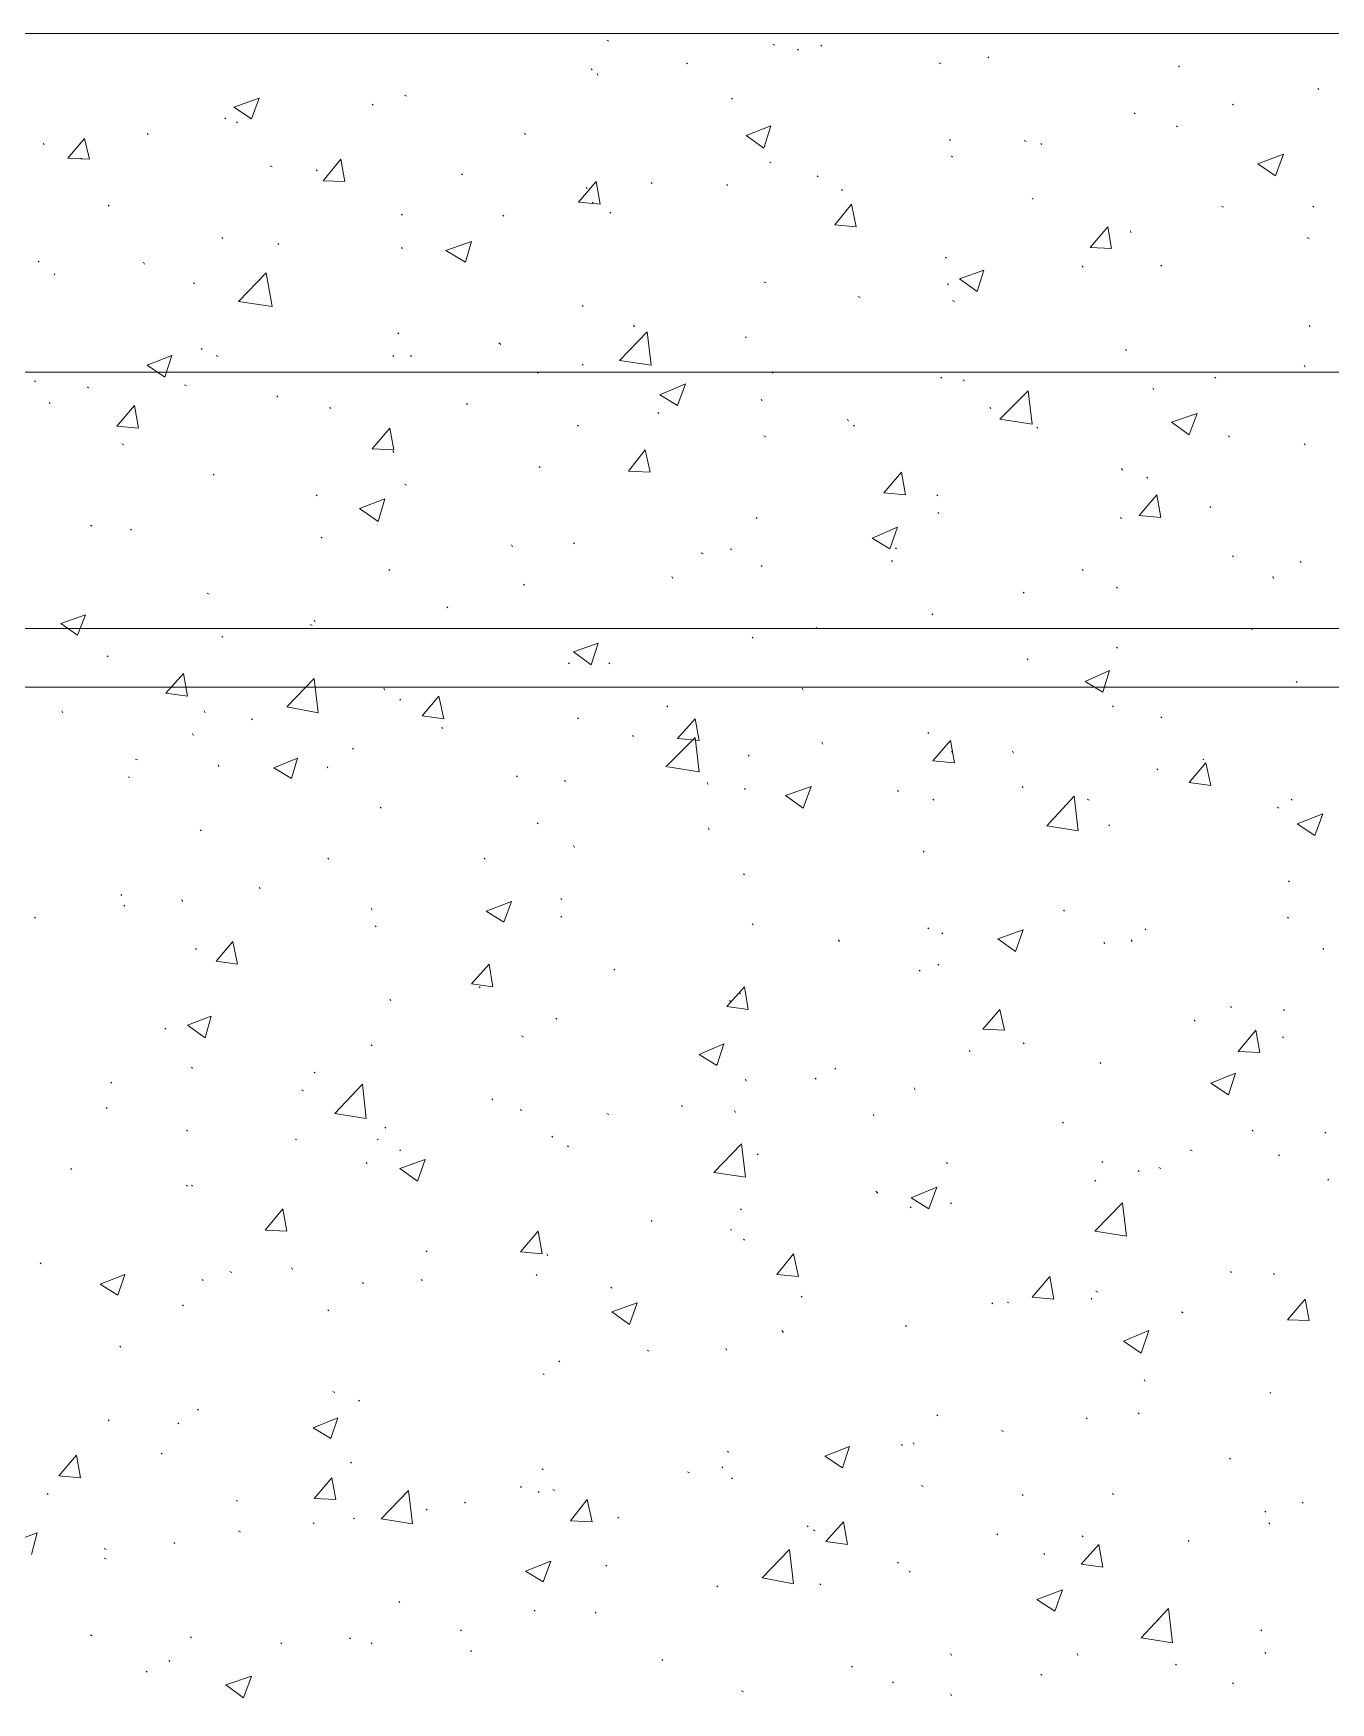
# Model space of a CAD drawing. Header units: millimetres. Extents: x 2928 to 3112, y 1220 to 1280.
# Drawn here: x 2974.982 to 2977.183, y 1259.729 to 1262.562 of the extents above; entities that cross this region are included whole.
import ezdxf

# ---------------------------------------------------------------- set-up
doc = ezdxf.new("R2010")
doc.units = ezdxf.units.MM

msp = doc.modelspace()

# ---------------------------------------------------------------- linework, layer by layer
at = {"color": 253, "linetype": 'Continuous', "lineweight": 5, "true_color": 0x9a9a9a}
for points in [[(2940.97965, 1262.56226), (2981.54689, 1262.56226), (2981.54689, 1240.79028), (2940.97965, 1240.79028)], [(2941.98633, 1261.55224), (2980.53854, 1261.55224), (2980.53854, 1241.8003), (2941.98633, 1241.8003)]]:
    msp.add_lwpolyline(points, close=True, dxfattribs=at)
at = {"color": 92, "linetype": 'Continuous', "lineweight": 13, "true_color": 0x00b800}
for points in [[(2975.95848, 1262.54893), (2975.95515, 1262.55059), (2975.95515, 1262.55059)], [(2976.24015, 1262.54226), (2976.23682, 1262.54393), (2976.23682, 1262.54393)], [(2976.28015, 1262.53393), (2976.27848, 1262.53559), (2976.27848, 1262.53559)], [(2976.32015, 1262.54059), (2976.31848, 1262.54226), (2976.31848, 1262.54226)], [(2975.93015, 1262.50059), (2975.92848, 1262.50226), (2975.92848, 1262.50226)], [(2976.09181, 1262.51059), (2976.09015, 1262.51226), (2976.09015, 1262.51226)], [(2976.52182, 1262.51059), (2976.51849, 1262.51226), (2976.51849, 1262.51226)], [(2976.60349, 1262.52059), (2976.60182, 1262.52226), (2976.60182, 1262.52226)], [(2976.92683, 1262.50559), (2976.92516, 1262.50726), (2976.92516, 1262.50726)], [(2975.94015, 1262.49059), (2975.93848, 1262.49392), (2975.93848, 1262.49392)], [(2977.1635, 1262.46726), (2977.16183, 1262.46892), (2977.16183, 1262.46892)], [(2975.3218, 1262.43726), (2975.36514, 1262.45226), (2975.36514, 1262.45226)], [(2975.3518, 1262.41726), (2975.36514, 1262.45226), (2975.36514, 1262.45226)], [(2975.55847, 1262.44059), (2975.55681, 1262.44226), (2975.55681, 1262.44226)], [(2975.61514, 1262.45559), (2975.61181, 1262.45726), (2975.61181, 1262.45726)], [(2976.16848, 1262.45059), (2976.16682, 1262.45226), (2976.16682, 1262.45226)], [(2977.01849, 1262.44059), (2977.01683, 1262.44226), (2977.01683, 1262.44226)], [(2975.30847, 1262.41726), (2975.3068, 1262.41892), (2975.3068, 1262.41892)], [(2975.3218, 1262.43726), (2975.3518, 1262.41726), (2975.3518, 1262.41726)], [(2975.32847, 1262.41059), (2975.3268, 1262.41226), (2975.3268, 1262.41226)], [(2976.85182, 1262.42559), (2976.85016, 1262.42726), (2976.85016, 1262.42726)], [(2975.04013, 1262.35059), (2975.06847, 1262.38392), (2975.06847, 1262.38392)], [(2975.0768, 1262.34892), (2975.06847, 1262.38392), (2975.06847, 1262.38392)], [(2975.1768, 1262.39059), (2975.17513, 1262.39226), (2975.17513, 1262.39226)], [(2975.81681, 1262.39059), (2975.81514, 1262.39226), (2975.81514, 1262.39226)], [(2976.19182, 1262.38892), (2976.23348, 1262.40559), (2976.23348, 1262.40559)], [(2976.19182, 1262.38892), (2976.22182, 1262.36726), (2976.22182, 1262.36726)], [(2976.22182, 1262.36726), (2976.23348, 1262.40559), (2976.23348, 1262.40559)], [(2976.53849, 1262.38059), (2976.53682, 1262.38226), (2976.53682, 1262.38226)], [(2976.92349, 1262.40392), (2976.92183, 1262.40559), (2976.92183, 1262.40559)], [(2975.00013, 1262.37392), (2974.99847, 1262.37559), (2974.99847, 1262.37559)], [(2976.54182, 1262.35226), (2976.54015, 1262.35392), (2976.54015, 1262.35392)], [(2976.66682, 1262.37892), (2976.66349, 1262.38059), (2976.66349, 1262.38059)], [(2976.69349, 1262.37392), (2976.69182, 1262.37559), (2976.69182, 1262.37559)], [(2977.06016, 1262.34059), (2977.1035, 1262.35726), (2977.1035, 1262.35726)], [(2977.09016, 1262.32059), (2977.1035, 1262.35726), (2977.1035, 1262.35726)], [(2975.04013, 1262.35059), (2975.0768, 1262.34892), (2975.0768, 1262.34892)], [(2975.06347, 1262.34892), (2975.0618, 1262.35059), (2975.0618, 1262.35059)], [(2975.3868, 1262.33559), (2975.38347, 1262.33726), (2975.38347, 1262.33726)], [(2975.46347, 1262.32892), (2975.46181, 1262.33059), (2975.46181, 1262.33059)], [(2975.47347, 1262.31226), (2975.50347, 1262.34892), (2975.50347, 1262.34892)], [(2975.51014, 1262.31059), (2975.50347, 1262.34892), (2975.50347, 1262.34892)], [(2976.23348, 1262.34226), (2976.23182, 1262.34392), (2976.23182, 1262.34392)], [(2977.06016, 1262.34059), (2977.09016, 1262.32059), (2977.09016, 1262.32059)], [(2975.47347, 1262.31226), (2975.51014, 1262.31059), (2975.51014, 1262.31059)], [(2975.71014, 1262.32226), (2975.70848, 1262.32392), (2975.70848, 1262.32392)], [(2975.90681, 1262.27559), (2975.93681, 1262.31059), (2975.93681, 1262.31059)], [(2975.92181, 1262.29892), (2975.92014, 1262.30059), (2975.92014, 1262.30059)], [(2975.94348, 1262.27225), (2975.93681, 1262.31059), (2975.93681, 1262.31059)], [(2976.03181, 1262.30726), (2976.03015, 1262.30892), (2976.03015, 1262.30892)], [(2976.16015, 1262.30392), (2976.15848, 1262.30559), (2976.15848, 1262.30559)], [(2976.31348, 1262.31892), (2976.31182, 1262.32059), (2976.31182, 1262.32059)], [(2976.35515, 1262.29559), (2976.35348, 1262.29726), (2976.35348, 1262.29726)], [(2975.11013, 1262.26892), (2975.10847, 1262.27059), (2975.10847, 1262.27059)], [(2975.90681, 1262.27559), (2975.94348, 1262.27225), (2975.94348, 1262.27225)], [(2975.93181, 1262.27392), (2975.93015, 1262.27559), (2975.93015, 1262.27559)], [(2976.34182, 1262.23725), (2976.37015, 1262.27225), (2976.37015, 1262.27225)], [(2976.37848, 1262.23392), (2976.37015, 1262.27225), (2976.37015, 1262.27225)], [(2976.67849, 1262.28059), (2976.67682, 1262.28225), (2976.67682, 1262.28225)], [(2977.00183, 1262.26725), (2976.99849, 1262.26892), (2976.99849, 1262.26892)], [(2977.15516, 1262.26725), (2977.1535, 1262.26892), (2977.1535, 1262.26892)], [(2975.60847, 1262.25392), (2975.60681, 1262.25559), (2975.60681, 1262.25559)], [(2975.78014, 1262.25225), (2975.77848, 1262.25392), (2975.77848, 1262.25392)], [(2975.96181, 1262.25725), (2975.96015, 1262.25892), (2975.96015, 1262.25892)], [(2975.30347, 1262.21392), (2975.3018, 1262.21559), (2975.3018, 1262.21559)], [(2976.34182, 1262.23725), (2976.37848, 1262.23392), (2976.37848, 1262.23392)], [(2976.77516, 1262.19892), (2976.80516, 1262.23392), (2976.80516, 1262.23392)], [(2976.81182, 1262.19725), (2976.80516, 1262.23392), (2976.80516, 1262.23392)], [(2976.84516, 1262.22392), (2976.84349, 1262.22725), (2976.84349, 1262.22725)], [(2977.14683, 1262.21392), (2977.1435, 1262.21559), (2977.1435, 1262.21559)], [(2975.39847, 1262.20392), (2975.3968, 1262.20559), (2975.3968, 1262.20559)], [(2975.60847, 1262.19725), (2975.60681, 1262.19892), (2975.60681, 1262.19892)], [(2975.68181, 1262.19392), (2975.72514, 1262.20892), (2975.72514, 1262.20892)], [(2975.68181, 1262.19392), (2975.71514, 1262.17392), (2975.71514, 1262.17392)], [(2975.71514, 1262.17392), (2975.72514, 1262.20892), (2975.72514, 1262.20892)], [(2976.77516, 1262.19892), (2976.81182, 1262.19725), (2976.81182, 1262.19725)], [(2974.9918, 1262.17392), (2974.99013, 1262.17559), (2974.99013, 1262.17559)], [(2975.17013, 1262.17059), (2975.16847, 1262.17392), (2975.16847, 1262.17392)], [(2975.33014, 1262.10725), (2975.3768, 1262.15559), (2975.3768, 1262.15559)], [(2975.3868, 1262.09892), (2975.3768, 1262.15559), (2975.3768, 1262.15559)], [(2976.53182, 1262.18059), (2976.53015, 1262.18225), (2976.53015, 1262.18225)], [(2976.55349, 1262.14559), (2976.59515, 1262.16059), (2976.59515, 1262.16059)], [(2976.58349, 1262.12392), (2976.59515, 1262.16059), (2976.59515, 1262.16059)], [(2976.76349, 1262.16559), (2976.76182, 1262.16725), (2976.76182, 1262.16725)], [(2976.89683, 1262.16725), (2976.89516, 1262.16892), (2976.89516, 1262.16892)], [(2975.01847, 1262.15225), (2975.0168, 1262.15392), (2975.0168, 1262.15392)], [(2975.25514, 1262.13725), (2975.25347, 1262.13892), (2975.25347, 1262.13892)], [(2976.22515, 1262.13892), (2976.22182, 1262.14059), (2976.22182, 1262.14059)], [(2976.53515, 1262.13559), (2976.53349, 1262.13725), (2976.53349, 1262.13725)], [(2976.55349, 1262.14559), (2976.58349, 1262.12392), (2976.58349, 1262.12392)], [(2975.33014, 1262.10725), (2975.3868, 1262.09892), (2975.3868, 1262.09892)], [(2975.91514, 1262.09892), (2975.91348, 1262.10059), (2975.91348, 1262.10059)], [(2976.38515, 1262.11392), (2976.38182, 1262.11559), (2976.38182, 1262.11559)], [(2976.54515, 1262.10725), (2976.54182, 1262.10892), (2976.54182, 1262.10892)], [(2975.60181, 1262.05225), (2975.60014, 1262.05392), (2975.60014, 1262.05392)], [(2975.97681, 1262.00725), (2976.02348, 1262.05558), (2976.02348, 1262.05558)], [(2976.00181, 1262.06392), (2976.00015, 1262.06725), (2976.00015, 1262.06725)], [(2976.03015, 1261.99892), (2976.02348, 1262.05558), (2976.02348, 1262.05558)], [(2976.19182, 1262.04558), (2976.19015, 1262.04725), (2976.19015, 1262.04725)], [(2977.1485, 1262.06392), (2977.14683, 1262.06725), (2977.14683, 1262.06725)], [(2975.17513, 1261.99892), (2975.2168, 1262.01558), (2975.2168, 1262.01558)], [(2975.20513, 1261.97892), (2975.2168, 1262.01558), (2975.2168, 1262.01558)], [(2975.26847, 1262.02558), (2975.2668, 1262.02725), (2975.2668, 1262.02725)], [(2975.29514, 1262.01392), (2975.2918, 1262.01558), (2975.2918, 1262.01558)], [(2975.59347, 1262.01392), (2975.59181, 1262.01558), (2975.59181, 1262.01558)], [(2975.62347, 1262.01392), (2975.62181, 1262.01558), (2975.62181, 1262.01558)], [(2975.77514, 1262.03392), (2975.77181, 1262.03725), (2975.77181, 1262.03725)], [(2976.83682, 1262.02392), (2976.83516, 1262.02558), (2976.83516, 1262.02558)], [(2975.17513, 1261.99892), (2975.20513, 1261.97892), (2975.20513, 1261.97892)], [(2975.83848, 1261.98558), (2975.83681, 1261.98725), (2975.83681, 1261.98725)], [(2975.91514, 1261.99892), (2975.91348, 1262.00058), (2975.91348, 1262.00058)], [(2975.97681, 1262.00725), (2976.03015, 1261.99892), (2976.03015, 1261.99892)], [(2976.23682, 1261.98558), (2976.23515, 1261.98725), (2976.23515, 1261.98725)], [(2977.14016, 1261.99558), (2977.1385, 1261.99892), (2977.1385, 1261.99892)], [(2974.98513, 1261.97058), (2974.98346, 1261.97225), (2974.98346, 1261.97225)], [(2975.07513, 1261.96058), (2975.07347, 1261.96225), (2975.07347, 1261.96225)], [(2975.2418, 1261.96392), (2975.23847, 1261.96558), (2975.23847, 1261.96558)], [(2976.04515, 1261.94892), (2976.08848, 1261.96725), (2976.08848, 1261.96725)], [(2976.07515, 1261.93058), (2976.08848, 1261.96725), (2976.08848, 1261.96725)], [(2976.52349, 1261.97725), (2976.52182, 1261.97892), (2976.52182, 1261.97892)], [(2976.56182, 1261.97225), (2976.56015, 1261.97392), (2976.56015, 1261.97392)], [(2976.88349, 1261.95725), (2976.88183, 1261.96058), (2976.88183, 1261.96058)], [(2976.98849, 1261.97725), (2976.98683, 1261.97892), (2976.98683, 1261.97892)], [(2975.01013, 1261.93392), (2975.00847, 1261.93558), (2975.00847, 1261.93558)], [(2975.12347, 1261.89558), (2975.15347, 1261.93058), (2975.15347, 1261.93058)], [(2975.16013, 1261.89225), (2975.15347, 1261.93058), (2975.15347, 1261.93058)], [(2975.3968, 1261.94558), (2975.39514, 1261.94725), (2975.39514, 1261.94725)], [(2975.71848, 1261.93225), (2975.71681, 1261.93392), (2975.71681, 1261.93392)], [(2976.04515, 1261.94892), (2976.07515, 1261.93058), (2976.07515, 1261.93058)], [(2976.21848, 1261.93892), (2976.21682, 1261.94058), (2976.21682, 1261.94058)], [(2976.62182, 1261.90725), (2976.67016, 1261.95558), (2976.67016, 1261.95558)], [(2976.67682, 1261.89892), (2976.67016, 1261.95558), (2976.67016, 1261.95558)], [(2975.48681, 1261.92558), (2975.48514, 1261.92725), (2975.48514, 1261.92725)], [(2976.04348, 1261.91725), (2976.04181, 1261.91892), (2976.04181, 1261.91892)], [(2976.36515, 1261.90392), (2976.36348, 1261.90725), (2976.36348, 1261.90725)], [(2976.60682, 1261.92558), (2976.60515, 1261.92725), (2976.60515, 1261.92725)], [(2976.62182, 1261.90725), (2976.67682, 1261.89892), (2976.67682, 1261.89892)], [(2976.91349, 1261.90225), (2976.95683, 1261.91725), (2976.95683, 1261.91725)], [(2976.91349, 1261.90225), (2976.94349, 1261.88058), (2976.94349, 1261.88058)], [(2976.94349, 1261.88058), (2976.95683, 1261.91725), (2976.95683, 1261.91725)], [(2975.12347, 1261.89558), (2975.16013, 1261.89225), (2975.16013, 1261.89225)], [(2975.55681, 1261.85725), (2975.58681, 1261.89225), (2975.58681, 1261.89225)], [(2975.59347, 1261.85558), (2975.58681, 1261.89225), (2975.58681, 1261.89225)], [(2975.90681, 1261.89558), (2975.90514, 1261.89725), (2975.90514, 1261.89725)], [(2976.22515, 1261.87725), (2976.22182, 1261.87892), (2976.22182, 1261.87892)], [(2976.37515, 1261.89558), (2976.37348, 1261.89725), (2976.37348, 1261.89725)], [(2976.68682, 1261.89225), (2976.68516, 1261.89392), (2976.68516, 1261.89392)], [(2977.01183, 1261.87725), (2977.01016, 1261.87892), (2977.01016, 1261.87892)], [(2975.13513, 1261.86392), (2975.1318, 1261.86558), (2975.1318, 1261.86558)], [(2975.55681, 1261.85725), (2975.59347, 1261.85558), (2975.59347, 1261.85558)], [(2975.59347, 1261.85058), (2975.59181, 1261.85392), (2975.59181, 1261.85392)], [(2975.99181, 1261.81891), (2976.02015, 1261.85558), (2976.02015, 1261.85558)], [(2976.02848, 1261.81725), (2976.02015, 1261.85558), (2976.02015, 1261.85558)], [(2977.14016, 1261.86392), (2977.1385, 1261.86558), (2977.1385, 1261.86558)], [(2975.84181, 1261.82558), (2975.84014, 1261.82725), (2975.84014, 1261.82725)], [(2975.99181, 1261.81891), (2976.02848, 1261.81725), (2976.02848, 1261.81725)], [(2976.42515, 1261.78225), (2976.45515, 1261.81725), (2976.45515, 1261.81725)], [(2976.46182, 1261.77891), (2976.45515, 1261.81725), (2976.45515, 1261.81725)], [(2976.83016, 1261.82058), (2976.82849, 1261.82391), (2976.82849, 1261.82391)], [(2975.28847, 1261.81225), (2975.2868, 1261.81391), (2975.2868, 1261.81391)], [(2975.61514, 1261.79558), (2975.61181, 1261.79725), (2975.61181, 1261.79725)], [(2976.87349, 1261.80725), (2976.87183, 1261.80891), (2976.87183, 1261.80891)], [(2975.46347, 1261.77725), (2975.46181, 1261.77891), (2975.46181, 1261.77891)], [(2975.53514, 1261.75558), (2975.57847, 1261.77225), (2975.57847, 1261.77225)], [(2975.56681, 1261.73391), (2975.57847, 1261.77225), (2975.57847, 1261.77225)], [(2976.42515, 1261.78225), (2976.46182, 1261.77891), (2976.46182, 1261.77891)], [(2976.51682, 1261.77725), (2976.51515, 1261.77891), (2976.51515, 1261.77891)], [(2976.85849, 1261.74391), (2976.88849, 1261.77891), (2976.88849, 1261.77891)], [(2976.89516, 1261.74058), (2976.88849, 1261.77891), (2976.88849, 1261.77891)], [(2976.98016, 1261.75725), (2976.97849, 1261.75891), (2976.97849, 1261.75891)], [(2975.53514, 1261.75558), (2975.56681, 1261.73391), (2975.56681, 1261.73391)], [(2976.21015, 1261.73891), (2976.20848, 1261.74058), (2976.20848, 1261.74058)], [(2976.51849, 1261.74725), (2976.51682, 1261.74891), (2976.51682, 1261.74891)], [(2976.82849, 1261.73891), (2976.82682, 1261.74058), (2976.82682, 1261.74058)], [(2976.85849, 1261.74391), (2976.89516, 1261.74058), (2976.89516, 1261.74058)], [(2975.0818, 1261.72558), (2975.07847, 1261.72725), (2975.07847, 1261.72725)], [(2975.14847, 1261.71891), (2975.1468, 1261.72058), (2975.1468, 1261.72058)], [(2975.47181, 1261.70558), (2975.47014, 1261.70725), (2975.47014, 1261.70725)], [(2976.40515, 1261.70558), (2976.44849, 1261.72391), (2976.44849, 1261.72391)], [(2976.40515, 1261.70558), (2976.43515, 1261.68725), (2976.43515, 1261.68725)], [(2976.43515, 1261.68725), (2976.44849, 1261.72391), (2976.44849, 1261.72391)], [(2975.79514, 1261.69058), (2975.79348, 1261.69391), (2975.79348, 1261.69391)], [(2975.90014, 1261.69558), (2975.89848, 1261.69725), (2975.89848, 1261.69725)], [(2976.11848, 1261.67891), (2976.11515, 1261.68058), (2976.11515, 1261.68058)], [(2976.16682, 1261.68558), (2976.16515, 1261.68725), (2976.16515, 1261.68725)], [(2976.44682, 1261.68725), (2976.44515, 1261.68891), (2976.44515, 1261.68891)], [(2977.01849, 1261.67391), (2977.01683, 1261.67558), (2977.01683, 1261.67558)], [(2975.58681, 1261.65058), (2975.58514, 1261.65225), (2975.58514, 1261.65225)], [(2976.21848, 1261.65725), (2976.21682, 1261.65891), (2976.21682, 1261.65891)], [(2976.44015, 1261.66558), (2976.43849, 1261.66725), (2976.43849, 1261.66725)], [(2976.76349, 1261.65058), (2976.76182, 1261.65225), (2976.76182, 1261.65225)], [(2977.1335, 1261.66391), (2977.13183, 1261.66558), (2977.13183, 1261.66558)], [(2975.81514, 1261.62558), (2975.81348, 1261.62725), (2975.81348, 1261.62725)], [(2976.06681, 1261.63725), (2976.06515, 1261.64058), (2976.06515, 1261.64058)], [(2976.82182, 1261.62058), (2976.82016, 1261.62225), (2976.82016, 1261.62225)], [(2977.08683, 1261.63725), (2977.08516, 1261.64058), (2977.08516, 1261.64058)], [(2975.28014, 1261.61058), (2975.2768, 1261.61225), (2975.2768, 1261.61225)], [(2975.68514, 1261.58724), (2975.68347, 1261.58891), (2975.68347, 1261.58891)], [(2976.66349, 1261.61225), (2976.66182, 1261.61391), (2976.66182, 1261.61391)], [(2975.02847, 1261.56058), (2975.07013, 1261.57558), (2975.07013, 1261.57558)], [(2975.02847, 1261.56058), (2975.0568, 1261.54058), (2975.0568, 1261.54058)], [(2975.0568, 1261.54058), (2975.07013, 1261.57558), (2975.07013, 1261.57558)], [(2975.46014, 1261.56391), (2975.45847, 1261.56558), (2975.45847, 1261.56558)], [(2976.50849, 1261.57558), (2976.50682, 1261.57724), (2976.50682, 1261.57724)], [(2975.30347, 1261.53724), (2975.3018, 1261.53891), (2975.3018, 1261.53891)], [(2975.45514, 1261.55724), (2975.4518, 1261.55891), (2975.4518, 1261.55891)], [(2976.20348, 1261.53558), (2976.20182, 1261.53724), (2976.20182, 1261.53724)], [(2976.31182, 1261.55224), (2976.31015, 1261.55391), (2976.31015, 1261.55391)], [(2977.05016, 1261.55058), (2977.04849, 1261.55224), (2977.04849, 1261.55224)], [(2975.10847, 1261.50391), (2975.1068, 1261.50558), (2975.1068, 1261.50558)], [(2975.89848, 1261.51224), (2975.94015, 1261.52724), (2975.94015, 1261.52724)], [(2975.89848, 1261.51224), (2975.92848, 1261.49058), (2975.92848, 1261.49058)], [(2975.92848, 1261.49058), (2975.94015, 1261.52724), (2975.94015, 1261.52724)], [(2976.82182, 1261.51891), (2976.82016, 1261.52058), (2976.82016, 1261.52058)], [(2975.2068, 1261.44224), (2975.2368, 1261.47558), (2975.2368, 1261.47558)], [(2975.24347, 1261.43724), (2975.2368, 1261.47558), (2975.2368, 1261.47558)], [(2975.89181, 1261.49224), (2975.89014, 1261.49391), (2975.89014, 1261.49391)], [(2975.96015, 1261.49224), (2975.95848, 1261.49391), (2975.95848, 1261.49391)], [(2976.67016, 1261.49891), (2976.66849, 1261.50058), (2976.66849, 1261.50058)], [(2976.76682, 1261.46224), (2976.80849, 1261.48058), (2976.80849, 1261.48058)], [(2976.79682, 1261.44391), (2976.80849, 1261.48058), (2976.80849, 1261.48058)], [(2975.4118, 1261.41891), (2975.45847, 1261.46724), (2975.45847, 1261.46724)], [(2975.46514, 1261.40891), (2975.45847, 1261.46724), (2975.45847, 1261.46724)], [(2975.57847, 1261.44724), (2975.57681, 1261.45058), (2975.57681, 1261.45058)], [(2976.28848, 1261.44724), (2976.28682, 1261.45058), (2976.28682, 1261.45058)], [(2976.76682, 1261.46224), (2976.79682, 1261.44391), (2976.79682, 1261.44391)], [(2977.12683, 1261.46058), (2977.12516, 1261.46224), (2977.12516, 1261.46224)], [(2975.2068, 1261.44224), (2975.24347, 1261.43724), (2975.24347, 1261.43724)], [(2975.4118, 1261.41891), (2975.46514, 1261.40891), (2975.46514, 1261.40891)], [(2975.60514, 1261.43058), (2975.60347, 1261.43224), (2975.60347, 1261.43224)], [(2975.64181, 1261.40391), (2975.67014, 1261.43724), (2975.67014, 1261.43724)], [(2975.67847, 1261.39891), (2975.67014, 1261.43724), (2975.67014, 1261.43724)], [(2976.05848, 1261.41891), (2976.05681, 1261.42058), (2976.05681, 1261.42058)], [(2976.81516, 1261.41891), (2976.81349, 1261.42058), (2976.81349, 1261.42058)], [(2975.0318, 1261.40891), (2975.03013, 1261.41224), (2975.03013, 1261.41224)], [(2975.27347, 1261.40891), (2975.2718, 1261.41224), (2975.2718, 1261.41224)], [(2975.35347, 1261.39724), (2975.3518, 1261.39891), (2975.3518, 1261.39891)], [(2975.64181, 1261.40391), (2975.67847, 1261.39891), (2975.67847, 1261.39891)], [(2975.90681, 1261.39891), (2975.90514, 1261.40058), (2975.90514, 1261.40058)], [(2976.07515, 1261.36558), (2976.10515, 1261.39891), (2976.10515, 1261.39891)], [(2976.11181, 1261.36224), (2976.10515, 1261.39891), (2976.10515, 1261.39891)], [(2976.89683, 1261.40058), (2976.89516, 1261.40224), (2976.89516, 1261.40224)], [(2975.25347, 1261.37058), (2975.2518, 1261.37391), (2975.2518, 1261.37391)], [(2975.67681, 1261.38224), (2975.67514, 1261.38391), (2975.67514, 1261.38391)], [(2976.00015, 1261.36891), (2975.99848, 1261.37058), (2975.99848, 1261.37058)], [(2976.05515, 1261.31724), (2976.10515, 1261.36724), (2976.10515, 1261.36724)], [(2976.07515, 1261.36558), (2976.11181, 1261.36224), (2976.11181, 1261.36224)], [(2976.11181, 1261.30891), (2976.10515, 1261.36724), (2976.10515, 1261.36724)], [(2976.50182, 1261.37391), (2976.50015, 1261.37558), (2976.50015, 1261.37558)], [(2976.50849, 1261.32724), (2976.53849, 1261.36224), (2976.53849, 1261.36224)], [(2976.54515, 1261.32391), (2976.53849, 1261.36224), (2976.53849, 1261.36224)], [(2975.52514, 1261.34724), (2975.52347, 1261.34891), (2975.52347, 1261.34891)], [(2976.19682, 1261.33557), (2976.19515, 1261.33724), (2976.19515, 1261.33724)], [(2976.32182, 1261.35557), (2976.32015, 1261.35891), (2976.32015, 1261.35891)], [(2976.54182, 1261.34057), (2976.54015, 1261.34391), (2976.54015, 1261.34391)], [(2976.64516, 1261.34057), (2976.64349, 1261.34391), (2976.64349, 1261.34391)], [(2975.15847, 1261.32891), (2975.15513, 1261.33057), (2975.15513, 1261.33057)], [(2975.2968, 1261.31724), (2975.29514, 1261.32057), (2975.29514, 1261.32057)], [(2975.39014, 1261.31557), (2975.43014, 1261.33224), (2975.43014, 1261.33224)], [(2975.39014, 1261.31557), (2975.42014, 1261.29724), (2975.42014, 1261.29724)], [(2975.42014, 1261.29724), (2975.43014, 1261.33224), (2975.43014, 1261.33224)], [(2975.48181, 1261.31557), (2975.48014, 1261.31724), (2975.48014, 1261.31724)], [(2976.05848, 1261.31724), (2976.11181, 1261.30891), (2976.11181, 1261.30891)], [(2976.50849, 1261.32724), (2976.54515, 1261.32391), (2976.54515, 1261.32391)], [(2976.89016, 1261.31224), (2976.88849, 1261.31391), (2976.88849, 1261.31391)], [(2976.94349, 1261.29057), (2976.97183, 1261.32391), (2976.97183, 1261.32391)], [(2976.96849, 1261.32891), (2976.96683, 1261.33057), (2976.96683, 1261.33057)], [(2976.98016, 1261.28557), (2976.97183, 1261.32391), (2976.97183, 1261.32391)], [(2975.14513, 1261.29891), (2975.14347, 1261.30057), (2975.14347, 1261.30057)], [(2975.80348, 1261.30057), (2975.80181, 1261.30224), (2975.80181, 1261.30224)], [(2975.88514, 1261.29224), (2975.88348, 1261.29391), (2975.88348, 1261.29391)], [(2976.12681, 1261.28724), (2976.12515, 1261.29057), (2976.12515, 1261.29057)], [(2976.19015, 1261.27891), (2976.18848, 1261.28057), (2976.18848, 1261.28057)], [(2976.25848, 1261.26891), (2976.30182, 1261.28391), (2976.30182, 1261.28391)], [(2976.28848, 1261.24724), (2976.30182, 1261.28391), (2976.30182, 1261.28391)], [(2976.45015, 1261.27557), (2976.44849, 1261.27724), (2976.44849, 1261.27724)], [(2976.66182, 1261.28224), (2976.66016, 1261.28391), (2976.66016, 1261.28391)], [(2976.94349, 1261.29057), (2976.98016, 1261.28557), (2976.98016, 1261.28557)], [(2975.57181, 1261.24724), (2975.57014, 1261.24891), (2975.57014, 1261.24891)], [(2976.25848, 1261.26891), (2976.28848, 1261.24724), (2976.28848, 1261.24724)], [(2976.51015, 1261.26057), (2976.50849, 1261.26224), (2976.50849, 1261.26224)], [(2976.70182, 1261.21724), (2976.74849, 1261.26724), (2976.74849, 1261.26724)], [(2976.75516, 1261.20891), (2976.74849, 1261.26724), (2976.74849, 1261.26724)], [(2976.77349, 1261.26057), (2976.77016, 1261.26224), (2976.77016, 1261.26224)], [(2977.09516, 1261.24724), (2977.09349, 1261.24891), (2977.09349, 1261.24891)], [(2977.1185, 1261.26057), (2977.11683, 1261.26224), (2977.11683, 1261.26224)], [(2975.83848, 1261.22057), (2975.83681, 1261.22224), (2975.83681, 1261.22224)], [(2977.12683, 1261.22057), (2977.17016, 1261.23724), (2977.17016, 1261.23724)], [(2977.12683, 1261.22057), (2977.15683, 1261.20057), (2977.15683, 1261.20057)], [(2977.15683, 1261.20057), (2977.17016, 1261.23724), (2977.17016, 1261.23724)], [(2975.2668, 1261.20891), (2975.26514, 1261.21057), (2975.26514, 1261.21057)], [(2976.12848, 1261.21057), (2976.12681, 1261.21391), (2976.12681, 1261.21391)], [(2976.70182, 1261.21724), (2976.75516, 1261.20891), (2976.75516, 1261.20891)], [(2976.80849, 1261.21724), (2976.80682, 1261.21891), (2976.80682, 1261.21891)], [(2975.90014, 1261.18057), (2975.89848, 1261.18391), (2975.89848, 1261.18391)], [(2976.49349, 1261.17224), (2976.49182, 1261.17391), (2976.49182, 1261.17391)], [(2975.48347, 1261.16057), (2975.48181, 1261.16224), (2975.48181, 1261.16224)], [(2975.74848, 1261.16057), (2975.74681, 1261.16224), (2975.74681, 1261.16224)], [(2976.18848, 1261.13391), (2976.18682, 1261.13557), (2976.18682, 1261.13557)], [(2975.3668, 1261.11057), (2975.36514, 1261.11224), (2975.36514, 1261.11224)], [(2977.1135, 1261.12224), (2977.11183, 1261.1239), (2977.11183, 1261.1239)], [(2975.1318, 1261.0989), (2975.13013, 1261.10057), (2975.13013, 1261.10057)], [(2975.1368, 1261.08057), (2975.13513, 1261.08224), (2975.13513, 1261.08224)], [(2975.23514, 1261.0889), (2975.23347, 1261.09224), (2975.23347, 1261.09224)], [(2975.75014, 1261.07224), (2975.79348, 1261.0889), (2975.79348, 1261.0889)], [(2975.78014, 1261.0539), (2975.79348, 1261.0889), (2975.79348, 1261.0889)], [(2975.87848, 1261.09224), (2975.87681, 1261.0939), (2975.87681, 1261.0939)], [(2974.98513, 1261.06057), (2974.98346, 1261.06224), (2974.98346, 1261.06224)], [(2975.55681, 1261.0739), (2975.55514, 1261.07724), (2975.55514, 1261.07724)], [(2975.75014, 1261.07224), (2975.78014, 1261.0539), (2975.78014, 1261.0539)], [(2975.87848, 1261.06224), (2975.87681, 1261.0639), (2975.87681, 1261.0639)], [(2976.20348, 1261.0489), (2976.20182, 1261.05057), (2976.20182, 1261.05057)], [(2976.73182, 1261.07224), (2976.73016, 1261.0739), (2976.73016, 1261.0739)], [(2977.11183, 1261.06057), (2977.11016, 1261.06224), (2977.11016, 1261.06224)], [(2975.56347, 1261.04557), (2975.56181, 1261.04724), (2975.56181, 1261.04724)], [(2976.35015, 1261.02057), (2976.34848, 1261.0239), (2976.34848, 1261.0239)], [(2976.50182, 1261.04224), (2976.50015, 1261.0439), (2976.50015, 1261.0439)], [(2976.52515, 1261.0339), (2976.52349, 1261.03557), (2976.52349, 1261.03557)], [(2976.61849, 1261.02557), (2976.66182, 1261.04057), (2976.66182, 1261.04057)], [(2976.61849, 1261.02557), (2976.64849, 1261.0039), (2976.64849, 1261.0039)], [(2976.64849, 1261.0039), (2976.66182, 1261.04057), (2976.66182, 1261.04057)], [(2976.84682, 1261.02057), (2976.84516, 1261.0239), (2976.84516, 1261.0239)], [(2976.87016, 1261.04057), (2976.86849, 1261.04224), (2976.86849, 1261.04224)], [(2975.25847, 1261.00724), (2975.2568, 1261.0089), (2975.2568, 1261.0089)], [(2975.2918, 1260.98724), (2975.32014, 1261.02057), (2975.32014, 1261.02057)], [(2975.32847, 1260.98224), (2975.32014, 1261.02057), (2975.32014, 1261.02057)], [(2976.80016, 1261.01724), (2976.79849, 1261.0189), (2976.79849, 1261.0189)], [(2977.17183, 1261.00724), (2977.17016, 1261.0089), (2977.17016, 1261.0089)], [(2975.2918, 1260.98724), (2975.32847, 1260.98224), (2975.32847, 1260.98224)], [(2975.72514, 1260.9489), (2975.75514, 1260.98224), (2975.75514, 1260.98224)], [(2975.76181, 1260.9439), (2975.75514, 1260.98224), (2975.75514, 1260.98224)], [(2975.96848, 1260.97224), (2975.96681, 1260.9739), (2975.96681, 1260.9739)], [(2976.48682, 1260.97057), (2976.48515, 1260.97224), (2976.48515, 1260.97224)], [(2976.51849, 1260.98057), (2976.51682, 1260.98224), (2976.51682, 1260.98224)], [(2975.72514, 1260.9489), (2975.76181, 1260.9439), (2975.76181, 1260.9439)], [(2975.74014, 1260.94224), (2975.73848, 1260.9439), (2975.73848, 1260.9439)], [(2976.15848, 1260.91057), (2976.18848, 1260.9439), (2976.18848, 1260.9439)], [(2976.19515, 1260.90557), (2976.18848, 1260.9439), (2976.18848, 1260.9439)], [(2975.58847, 1260.92057), (2975.58681, 1260.92224), (2975.58681, 1260.92224)], [(2976.15848, 1260.91057), (2976.19515, 1260.90557), (2976.19515, 1260.90557)], [(2976.16515, 1260.9189), (2976.16348, 1260.92057), (2976.16348, 1260.92057)], [(2976.18182, 1260.93224), (2976.18015, 1260.9339), (2976.18015, 1260.9339)], [(2977.01516, 1260.9089), (2977.01349, 1260.91057), (2977.01349, 1260.91057)], [(2975.24347, 1260.8789), (2975.28347, 1260.8939), (2975.28347, 1260.8939)], [(2975.27347, 1260.85723), (2975.28347, 1260.8939), (2975.28347, 1260.8939)], [(2975.87014, 1260.8889), (2975.86848, 1260.89057), (2975.86848, 1260.89057)], [(2976.59349, 1260.87223), (2976.62182, 1260.90557), (2976.62182, 1260.90557)], [(2976.63016, 1260.87057), (2976.62182, 1260.90557), (2976.62182, 1260.90557)], [(2976.95349, 1260.88557), (2976.95183, 1260.88723), (2976.95183, 1260.88723)], [(2977.10516, 1260.9039), (2977.1035, 1260.90557), (2977.1035, 1260.90557)], [(2975.2068, 1260.87223), (2975.20513, 1260.8739), (2975.20513, 1260.8739)], [(2975.24347, 1260.8789), (2975.27347, 1260.85723), (2975.27347, 1260.85723)], [(2975.81348, 1260.8589), (2975.81014, 1260.86057), (2975.81014, 1260.86057)], [(2976.59349, 1260.87223), (2976.63016, 1260.87057), (2976.63016, 1260.87057)], [(2977.02683, 1260.8339), (2977.05683, 1260.87057), (2977.05683, 1260.87057)], [(2977.06349, 1260.83223), (2977.05683, 1260.87057), (2977.05683, 1260.87057)], [(2977.1035, 1260.85723), (2977.10183, 1260.8589), (2977.10183, 1260.8589)], [(2975.55681, 1260.8439), (2975.55514, 1260.84557), (2975.55514, 1260.84557)], [(2976.11181, 1260.8289), (2976.15348, 1260.84723), (2976.15348, 1260.84723)], [(2976.11181, 1260.8289), (2976.14181, 1260.81057), (2976.14181, 1260.81057)], [(2976.14181, 1260.81057), (2976.15348, 1260.84723), (2976.15348, 1260.84723)], [(2976.57182, 1260.8339), (2976.57015, 1260.83557), (2976.57015, 1260.83557)], [(2976.66349, 1260.84723), (2976.66182, 1260.8489), (2976.66182, 1260.8489)], [(2977.02683, 1260.8339), (2977.06349, 1260.83223), (2977.06349, 1260.83223)], [(2975.2518, 1260.80557), (2975.25014, 1260.80723), (2975.25014, 1260.80723)], [(2975.46014, 1260.79723), (2975.45847, 1260.7989), (2975.45847, 1260.7989)], [(2976.34348, 1260.8039), (2976.34182, 1260.80557), (2976.34182, 1260.80557)], [(2976.79349, 1260.8139), (2976.79182, 1260.81557), (2976.79182, 1260.81557)], [(2976.98016, 1260.78057), (2977.02183, 1260.79723), (2977.02183, 1260.79723)], [(2977.01016, 1260.76057), (2977.02183, 1260.79723), (2977.02183, 1260.79723)], [(2975.11513, 1260.78057), (2975.11347, 1260.78223), (2975.11347, 1260.78223)], [(2975.44014, 1260.76723), (2975.4368, 1260.7689), (2975.4368, 1260.7689)], [(2975.49347, 1260.7289), (2975.54014, 1260.7789), (2975.54014, 1260.7789)], [(2975.54681, 1260.72057), (2975.54014, 1260.7789), (2975.54014, 1260.7789)], [(2976.19182, 1260.7839), (2976.19015, 1260.78723), (2976.19015, 1260.78723)], [(2976.31015, 1260.78723), (2976.30848, 1260.7889), (2976.30848, 1260.7889)], [(2976.47849, 1260.7689), (2976.47682, 1260.77223), (2976.47682, 1260.77223)], [(2976.98016, 1260.78057), (2977.01016, 1260.76057), (2977.01016, 1260.76057)], [(2975.1068, 1260.73723), (2975.10513, 1260.7389), (2975.10513, 1260.7389)], [(2975.76181, 1260.75223), (2975.76014, 1260.7539), (2975.76014, 1260.7539)], [(2976.08348, 1260.74057), (2976.08181, 1260.74223), (2976.08181, 1260.74223)], [(2975.49347, 1260.7289), (2975.54681, 1260.72057), (2975.54681, 1260.72057)], [(2975.81014, 1260.7339), (2975.80848, 1260.73557), (2975.80848, 1260.73557)], [(2975.95848, 1260.72723), (2975.95515, 1260.7289), (2975.95515, 1260.7289)], [(2976.17348, 1260.73057), (2976.17182, 1260.7339), (2976.17182, 1260.7339)], [(2976.40849, 1260.72557), (2976.40682, 1260.72723), (2976.40682, 1260.72723)], [(2976.73016, 1260.71223), (2976.72849, 1260.7139), (2976.72849, 1260.7139)], [(2975.24347, 1260.6989), (2975.2418, 1260.70057), (2975.2418, 1260.70057)], [(2975.42847, 1260.6839), (2975.4268, 1260.68557), (2975.4268, 1260.68557)], [(2975.56681, 1260.6839), (2975.56514, 1260.68557), (2975.56514, 1260.68557)], [(2975.58014, 1260.7039), (2975.57847, 1260.70557), (2975.57847, 1260.70557)], [(2975.86348, 1260.6889), (2975.86181, 1260.69057), (2975.86181, 1260.69057)], [(2977.05183, 1260.6989), (2977.05016, 1260.70057), (2977.05016, 1260.70057)], [(2977.17516, 1260.69557), (2977.1735, 1260.69723), (2977.1735, 1260.69723)], [(2975.60514, 1260.66557), (2975.60347, 1260.66723), (2975.60347, 1260.66723)], [(2975.89014, 1260.67223), (2975.88848, 1260.6739), (2975.88848, 1260.6739)], [(2976.13681, 1260.6289), (2976.18348, 1260.67723), (2976.18348, 1260.67723)], [(2976.19015, 1260.62056), (2976.18348, 1260.67723), (2976.18348, 1260.67723)], [(2976.21182, 1260.6589), (2976.21015, 1260.66056), (2976.21015, 1260.66056)], [(2976.94849, 1260.66557), (2976.94516, 1260.66723), (2976.94516, 1260.66723)], [(2977.09683, 1260.65723), (2977.09516, 1260.6589), (2977.09516, 1260.6589)], [(2975.0468, 1260.6339), (2975.04513, 1260.63556), (2975.04513, 1260.63556)], [(2975.54847, 1260.6439), (2975.54681, 1260.64556), (2975.54681, 1260.64556)], [(2975.60347, 1260.63556), (2975.64681, 1260.65056), (2975.64681, 1260.65056)], [(2975.60347, 1260.63556), (2975.63347, 1260.6139), (2975.63347, 1260.6139)], [(2975.63347, 1260.6139), (2975.64681, 1260.65056), (2975.64681, 1260.65056)], [(2976.13681, 1260.6289), (2976.19015, 1260.62056), (2976.19015, 1260.62056)], [(2976.53349, 1260.6439), (2976.53182, 1260.64556), (2976.53182, 1260.64556)], [(2976.79682, 1260.64556), (2976.79516, 1260.64723), (2976.79516, 1260.64723)], [(2976.85849, 1260.63056), (2976.85682, 1260.63223), (2976.85682, 1260.63223)], [(2976.89516, 1260.63556), (2976.89183, 1260.63723), (2976.89183, 1260.63723)], [(2975.24347, 1260.60556), (2975.2418, 1260.60723), (2975.2418, 1260.60723)], [(2975.2518, 1260.60556), (2975.25014, 1260.60723), (2975.25014, 1260.60723)], [(2976.41515, 1260.5939), (2976.41182, 1260.59723), (2976.41182, 1260.59723)], [(2976.47182, 1260.58556), (2976.51515, 1260.6039), (2976.51515, 1260.6039)], [(2976.50182, 1260.56723), (2976.51515, 1260.6039), (2976.51515, 1260.6039)], [(2976.78516, 1260.6139), (2976.78349, 1260.61556), (2976.78349, 1260.61556)], [(2977.18016, 1260.61556), (2977.1785, 1260.61723), (2977.1785, 1260.61723)], [(2976.47182, 1260.5689), (2976.47015, 1260.57056), (2976.47015, 1260.57056)], [(2976.47182, 1260.58556), (2976.50182, 1260.56723), (2976.50182, 1260.56723)], [(2976.54015, 1260.57556), (2976.53849, 1260.57723), (2976.53849, 1260.57723)], [(2976.78349, 1260.5289), (2976.83016, 1260.57723), (2976.83016, 1260.57723)], [(2976.83682, 1260.52056), (2976.83016, 1260.57723), (2976.83016, 1260.57723)], [(2975.37514, 1260.53056), (2975.40514, 1260.56723), (2975.40514, 1260.56723)], [(2975.4118, 1260.5289), (2975.40514, 1260.56723), (2975.40514, 1260.56723)], [(2976.03181, 1260.54556), (2976.03015, 1260.54723), (2976.03015, 1260.54723)], [(2976.18348, 1260.56556), (2976.18182, 1260.56723), (2976.18182, 1260.56723)], [(2975.37514, 1260.53056), (2975.4118, 1260.5289), (2975.4118, 1260.5289)], [(2975.80848, 1260.4939), (2975.83848, 1260.5289), (2975.83848, 1260.5289)], [(2975.84514, 1260.49056), (2975.83848, 1260.5289), (2975.83848, 1260.5289)], [(2976.16682, 1260.53056), (2976.16515, 1260.53223), (2976.16515, 1260.53223)], [(2976.18848, 1260.5139), (2976.18682, 1260.51556), (2976.18682, 1260.51556)], [(2976.78349, 1260.5289), (2976.83682, 1260.52056), (2976.83682, 1260.52056)], [(2975.65014, 1260.4939), (2975.64847, 1260.49556), (2975.64847, 1260.49556)], [(2975.80848, 1260.4939), (2975.84514, 1260.49056), (2975.84514, 1260.49056)], [(2975.85514, 1260.48723), (2975.85348, 1260.49056), (2975.85348, 1260.49056)], [(2976.24348, 1260.45556), (2976.27182, 1260.49056), (2976.27182, 1260.49056)], [(2976.28015, 1260.45223), (2976.27182, 1260.49056), (2976.27182, 1260.49056)], [(2974.99513, 1260.4739), (2974.99346, 1260.47556), (2974.99346, 1260.47556)], [(2975.09513, 1260.4389), (2975.1368, 1260.45556), (2975.1368, 1260.45556)], [(2975.12513, 1260.42056), (2975.1368, 1260.45556), (2975.1368, 1260.45556)], [(2975.31847, 1260.4589), (2975.31514, 1260.46056), (2975.31514, 1260.46056)], [(2975.4218, 1260.4639), (2975.42014, 1260.46723), (2975.42014, 1260.46723)], [(2975.83681, 1260.4539), (2975.83514, 1260.45556), (2975.83514, 1260.45556)], [(2976.24348, 1260.45556), (2976.28015, 1260.45223), (2976.28015, 1260.45223)], [(2977.01516, 1260.4589), (2977.01349, 1260.46056), (2977.01349, 1260.46056)], [(2977.08849, 1260.45556), (2977.08683, 1260.45723), (2977.08683, 1260.45723)], [(2975.09513, 1260.4389), (2975.12513, 1260.42056), (2975.12513, 1260.42056)], [(2975.27014, 1260.44556), (2975.26847, 1260.44723), (2975.26847, 1260.44723)], [(2975.54181, 1260.44056), (2975.54014, 1260.44223), (2975.54014, 1260.44223)], [(2975.64181, 1260.44556), (2975.64014, 1260.44723), (2975.64014, 1260.44723)], [(2975.96348, 1260.43223), (2975.96181, 1260.4339), (2975.96181, 1260.4339)], [(2976.67682, 1260.41723), (2976.70682, 1260.45223), (2976.70682, 1260.45223)], [(2976.71349, 1260.41389), (2976.70682, 1260.45223), (2976.70682, 1260.45223)], [(2976.78849, 1260.42556), (2976.78516, 1260.42723), (2976.78516, 1260.42723)], [(2975.2368, 1260.40223), (2975.23514, 1260.40389), (2975.23514, 1260.40389)], [(2975.96348, 1260.39223), (2976.00681, 1260.40723), (2976.00681, 1260.40723)], [(2975.99348, 1260.37056), (2976.00681, 1260.40723), (2976.00681, 1260.40723)], [(2976.28682, 1260.41723), (2976.28515, 1260.41889), (2976.28515, 1260.41889)], [(2976.61015, 1260.40556), (2976.60849, 1260.40723), (2976.60849, 1260.40723)], [(2976.63682, 1260.40723), (2976.63516, 1260.40889), (2976.63516, 1260.40889)], [(2976.67682, 1260.41723), (2976.71349, 1260.41389), (2976.71349, 1260.41389)], [(2976.77849, 1260.41389), (2976.77682, 1260.41556), (2976.77682, 1260.41556)], [(2977.11016, 1260.37889), (2977.14016, 1260.41389), (2977.14016, 1260.41389)], [(2977.14683, 1260.37723), (2977.14016, 1260.41389), (2977.14016, 1260.41389)], [(2975.48347, 1260.39389), (2975.48181, 1260.39556), (2975.48181, 1260.39556)], [(2975.96348, 1260.39223), (2975.99348, 1260.37056), (2975.99348, 1260.37056)], [(2976.93349, 1260.39056), (2976.93016, 1260.39223), (2976.93016, 1260.39223)], [(2977.11016, 1260.37889), (2977.14683, 1260.37723), (2977.14683, 1260.37723)], [(2976.25515, 1260.35723), (2976.25182, 1260.36056), (2976.25182, 1260.36056)], [(2976.46349, 1260.36723), (2976.46182, 1260.36889), (2976.46182, 1260.36889)], [(2976.83182, 1260.34223), (2976.87516, 1260.36056), (2976.87516, 1260.36056)], [(2976.83182, 1260.34223), (2976.86183, 1260.32223), (2976.86183, 1260.32223)], [(2976.86183, 1260.32223), (2976.87516, 1260.36056), (2976.87516, 1260.36056)], [(2975.13013, 1260.33223), (2975.12847, 1260.33389), (2975.12847, 1260.33389)], [(2976.02681, 1260.32556), (2976.02348, 1260.32723), (2976.02348, 1260.32723)], [(2976.15848, 1260.32723), (2976.15681, 1260.33056), (2976.15681, 1260.33056)], [(2975.84848, 1260.28556), (2975.84681, 1260.28723), (2975.84681, 1260.28723)], [(2975.87514, 1260.30723), (2975.87348, 1260.30889), (2975.87348, 1260.30889)], [(2975.49347, 1260.25556), (2975.49014, 1260.25723), (2975.49014, 1260.25723)], [(2976.86849, 1260.27389), (2976.86683, 1260.27723), (2976.86683, 1260.27723)], [(2975.53514, 1260.24056), (2975.53347, 1260.24223), (2975.53347, 1260.24223)], [(2977.08183, 1260.25389), (2977.08016, 1260.25556), (2977.08016, 1260.25556)], [(2975.11013, 1260.20723), (2975.10847, 1260.20889), (2975.10847, 1260.20889)], [(2975.22847, 1260.20223), (2975.2268, 1260.20389), (2975.2268, 1260.20389)], [(2975.2618, 1260.22556), (2975.26014, 1260.22723), (2975.26014, 1260.22723)], [(2975.4568, 1260.19556), (2975.49847, 1260.21223), (2975.49847, 1260.21223)], [(2975.48681, 1260.17722), (2975.49847, 1260.21223), (2975.49847, 1260.21223)], [(2976.51682, 1260.21556), (2976.51515, 1260.21723), (2976.51515, 1260.21723)], [(2976.77016, 1260.21056), (2976.76849, 1260.21223), (2976.76849, 1260.21223)], [(2976.85849, 1260.21889), (2976.85682, 1260.22056), (2976.85682, 1260.22056)], [(2975.4568, 1260.19556), (2975.48681, 1260.17722), (2975.48681, 1260.17722)], [(2976.62849, 1260.18889), (2976.62515, 1260.19056), (2976.62515, 1260.19056)], [(2975.02513, 1260.11389), (2975.05513, 1260.14889), (2975.05513, 1260.14889)], [(2975.0618, 1260.11056), (2975.05513, 1260.14889), (2975.05513, 1260.14889)], [(2975.20013, 1260.15056), (2975.19847, 1260.15222), (2975.19847, 1260.15222)], [(2976.16182, 1260.15389), (2976.16015, 1260.15556), (2976.16015, 1260.15556)], [(2976.32515, 1260.14722), (2976.36682, 1260.16389), (2976.36682, 1260.16389)], [(2976.32515, 1260.14722), (2976.35515, 1260.12722), (2976.35515, 1260.12722)], [(2976.35515, 1260.12722), (2976.36682, 1260.16389), (2976.36682, 1260.16389)], [(2976.45682, 1260.16556), (2976.45515, 1260.16722), (2976.45515, 1260.16722)], [(2976.47682, 1260.16722), (2976.47515, 1260.17056), (2976.47515, 1260.17056)], [(2977.01349, 1260.14222), (2977.01183, 1260.14389), (2977.01183, 1260.14389)], [(2975.52181, 1260.13556), (2975.52014, 1260.13722), (2975.52014, 1260.13722)], [(2975.84681, 1260.12389), (2975.84514, 1260.12556), (2975.84514, 1260.12556)], [(2976.09515, 1260.11889), (2976.09181, 1260.12056), (2976.09181, 1260.12056)], [(2976.15181, 1260.12722), (2976.15015, 1260.12889), (2976.15015, 1260.12889)], [(2975.02513, 1260.11389), (2975.0618, 1260.11056), (2975.0618, 1260.11056)], [(2975.45847, 1260.07556), (2975.48847, 1260.11056), (2975.48847, 1260.11056)], [(2975.49514, 1260.07389), (2975.48847, 1260.11056), (2975.48847, 1260.11056)], [(2975.57181, 1260.04056), (2975.61847, 1260.08889), (2975.61847, 1260.08889)], [(2975.62514, 1260.03222), (2975.61847, 1260.08889), (2975.61847, 1260.08889)], [(2975.81014, 1260.09389), (2975.80848, 1260.09556), (2975.80848, 1260.09556)], [(2975.84014, 1260.08556), (2975.83848, 1260.08722), (2975.83848, 1260.08722)], [(2975.86681, 1260.08889), (2975.86348, 1260.09056), (2975.86348, 1260.09056)], [(2976.16848, 1260.10889), (2976.16682, 1260.11056), (2976.16682, 1260.11056)], [(2976.49182, 1260.09556), (2976.48849, 1260.09722), (2976.48849, 1260.09722)], [(2975.0068, 1260.08222), (2975.00513, 1260.08389), (2975.00513, 1260.08389)], [(2975.32847, 1260.07056), (2975.3268, 1260.07222), (2975.3268, 1260.07222)], [(2975.45847, 1260.07556), (2975.49514, 1260.07389), (2975.49514, 1260.07389)], [(2975.71514, 1260.06722), (2975.71348, 1260.06889), (2975.71348, 1260.06889)], [(2975.89348, 1260.03722), (2975.92181, 1260.07389), (2975.92181, 1260.07389)], [(2975.93015, 1260.03556), (2975.92181, 1260.07389), (2975.92181, 1260.07389)], [(2976.66182, 1260.08056), (2976.66016, 1260.08222), (2976.66016, 1260.08222)], [(2976.81516, 1260.08222), (2976.81349, 1260.08389), (2976.81349, 1260.08389)], [(2977.13683, 1260.06722), (2977.13516, 1260.06889), (2977.13516, 1260.06889)], [(2975.45847, 1260.03222), (2975.4568, 1260.03389), (2975.4568, 1260.03389)], [(2975.52681, 1260.04056), (2975.52514, 1260.04222), (2975.52514, 1260.04222)], [(2975.57181, 1260.04056), (2975.62514, 1260.03222), (2975.62514, 1260.03222)], [(2975.65014, 1260.05556), (2975.64847, 1260.05722), (2975.64847, 1260.05722)], [(2975.89348, 1260.03722), (2975.93015, 1260.03556), (2975.93015, 1260.03556)], [(2975.97515, 1260.04222), (2975.97348, 1260.04389), (2975.97348, 1260.04389)], [(2976.32682, 1260.00222), (2976.35682, 1260.03556), (2976.35682, 1260.03556)], [(2976.36348, 1259.99722), (2976.35682, 1260.03556), (2976.35682, 1260.03556)], [(2977.07349, 1260.05222), (2977.07183, 1260.05389), (2977.07183, 1260.05389)], [(2977.08016, 1260.03222), (2977.07849, 1260.03389), (2977.07849, 1260.03389)], [(2974.94846, 1260.00222), (2974.98846, 1260.01722), (2974.98846, 1260.01722)], [(2974.97846, 1259.98056), (2974.98846, 1260.01722), (2974.98846, 1260.01722)], [(2975.33347, 1260.01889), (2975.33014, 1260.02056), (2975.33014, 1260.02056)], [(2976.29682, 1260.02722), (2976.29515, 1260.02889), (2976.29515, 1260.02889)], [(2976.30848, 1260.02056), (2976.30515, 1260.02222), (2976.30515, 1260.02222)], [(2976.32682, 1260.00222), (2976.36348, 1259.99722), (2976.36348, 1259.99722)], [(2976.61849, 1260.01389), (2976.61682, 1260.01556), (2976.61682, 1260.01556)], [(2976.76349, 1260.01056), (2976.76182, 1260.01222), (2976.76182, 1260.01222)], [(2976.94349, 1260.00222), (2976.94183, 1260.00389), (2976.94183, 1260.00389)], [(2975.10513, 1259.98889), (2975.1018, 1259.99056), (2975.1018, 1259.99056)], [(2975.10513, 1259.97222), (2975.1018, 1259.97389), (2975.1018, 1259.97389)], [(2975.2218, 1259.99889), (2975.22013, 1260.00056), (2975.22013, 1260.00056)], [(2976.21848, 1259.94055), (2976.26515, 1259.98889), (2976.26515, 1259.98889)], [(2976.27182, 1259.93055), (2976.26515, 1259.98889), (2976.26515, 1259.98889)], [(2976.69849, 1259.98056), (2976.69682, 1259.98222), (2976.69682, 1259.98222)], [(2976.76016, 1259.96389), (2976.79016, 1259.99722), (2976.79016, 1259.99722)], [(2976.79682, 1259.95889), (2976.79016, 1259.99722), (2976.79016, 1259.99722)], [(2975.81681, 1259.95222), (2975.86014, 1259.96889), (2975.86014, 1259.96889)], [(2975.81681, 1259.95222), (2975.84681, 1259.93389), (2975.84681, 1259.93389)], [(2975.84681, 1259.93389), (2975.86014, 1259.96889), (2975.86014, 1259.96889)], [(2975.95515, 1259.96055), (2975.95348, 1259.96222), (2975.95348, 1259.96222)], [(2976.45015, 1259.96556), (2976.44849, 1259.96722), (2976.44849, 1259.96722)], [(2976.47015, 1259.95055), (2976.46849, 1259.95222), (2976.46849, 1259.95222)], [(2976.76016, 1259.96389), (2976.79682, 1259.95889), (2976.79682, 1259.95889)], [(2976.14348, 1259.92555), (2976.14181, 1259.92722), (2976.14181, 1259.92722)], [(2976.21848, 1259.94055), (2976.27182, 1259.93055), (2976.27182, 1259.93055)], [(2976.31848, 1259.92889), (2976.31682, 1259.93055), (2976.31682, 1259.93055)], [(2976.68516, 1259.90389), (2976.72849, 1259.92055), (2976.72849, 1259.92055)], [(2976.71516, 1259.88389), (2976.72849, 1259.92055), (2976.72849, 1259.92055)], [(2975.60347, 1259.89889), (2975.60181, 1259.90055), (2975.60181, 1259.90055)], [(2976.68516, 1259.90389), (2976.71516, 1259.88389), (2976.71516, 1259.88389)], [(2976.86183, 1259.83889), (2976.90849, 1259.88889), (2976.90849, 1259.88889)], [(2976.91516, 1259.83055), (2976.90849, 1259.88889), (2976.90849, 1259.88889)], [(2975.83348, 1259.88389), (2975.83181, 1259.88555), (2975.83181, 1259.88555)], [(2975.93681, 1259.88055), (2975.93515, 1259.88222), (2975.93515, 1259.88222)], [(2976.89183, 1259.86889), (2976.89016, 1259.87055), (2976.89016, 1259.87055)], [(2975.0818, 1259.84222), (2975.07847, 1259.84389), (2975.07847, 1259.84389)], [(2975.25014, 1259.83889), (2975.24847, 1259.84055), (2975.24847, 1259.84055)], [(2975.52014, 1259.83722), (2975.51847, 1259.83889), (2975.51847, 1259.83889)], [(2975.70848, 1259.85055), (2975.70681, 1259.85222), (2975.70681, 1259.85222)], [(2976.86183, 1259.83889), (2976.91516, 1259.83055), (2976.91516, 1259.83055)], [(2977.06683, 1259.85055), (2977.06516, 1259.85222), (2977.06516, 1259.85222)], [(2975.40347, 1259.82889), (2975.4018, 1259.83055), (2975.4018, 1259.83055)], [(2975.55681, 1259.82889), (2975.55514, 1259.83055), (2975.55514, 1259.83055)], [(2975.72514, 1259.81555), (2975.72348, 1259.81722), (2975.72348, 1259.81722)], [(2976.54015, 1259.80889), (2976.53849, 1259.81222), (2976.53849, 1259.81222)], [(2976.75516, 1259.80889), (2976.75349, 1259.81222), (2976.75349, 1259.81222)], [(2977.07349, 1259.81222), (2977.07183, 1259.81389), (2977.07183, 1259.81389)], [(2975.17513, 1259.78055), (2975.17347, 1259.78222), (2975.17347, 1259.78222)], [(2975.21347, 1259.79889), (2975.2118, 1259.80055), (2975.2118, 1259.80055)], [(2976.05015, 1259.80055), (2976.04848, 1259.80222), (2976.04848, 1259.80222)], [(2976.37182, 1259.78889), (2976.37015, 1259.79055), (2976.37015, 1259.79055)], [(2976.69349, 1259.77555), (2976.69182, 1259.77722), (2976.69182, 1259.77722)], [(2976.92183, 1259.79222), (2976.92016, 1259.79389), (2976.92016, 1259.79389)], [(2975.30847, 1259.75889), (2975.3518, 1259.77389), (2975.3518, 1259.77389)], [(2975.30847, 1259.75889), (2975.33847, 1259.73722), (2975.33847, 1259.73722)], [(2975.33847, 1259.73722), (2975.3518, 1259.77389), (2975.3518, 1259.77389)], [(2976.18682, 1259.74722), (2976.18348, 1259.74889), (2976.18348, 1259.74889)], [(2976.44182, 1259.76222), (2976.44015, 1259.76389), (2976.44015, 1259.76389)], [(2977.01849, 1259.76055), (2977.01683, 1259.76222), (2977.01683, 1259.76222)], [(2976.54015, 1259.74055), (2976.53849, 1259.74389), (2976.53849, 1259.74389)]]:
    msp.add_lwpolyline(points, dxfattribs=at)
at = {"color": 253, "linetype": 'Continuous', "lineweight": 5, "true_color": 0x9a9a9a}
for points in [[(2981.44522, 1261.98725), (2941.07965, 1261.98725), (2941.07965, 1261.98725)], [(2961.3116, 1241.9003), (2980.43854, 1241.9003), (2980.43854, 1247.74538), (2972.27343, 1247.74538), (2972.27343, 1256.61384), (2980.43854, 1256.61384), (2980.43854, 1261.45224), (2961.3116, 1261.45224), (2961.3116, 1249.1904)]]:
    msp.add_lwpolyline(points, dxfattribs=at)

doc.saveas('drawing.dxf')
